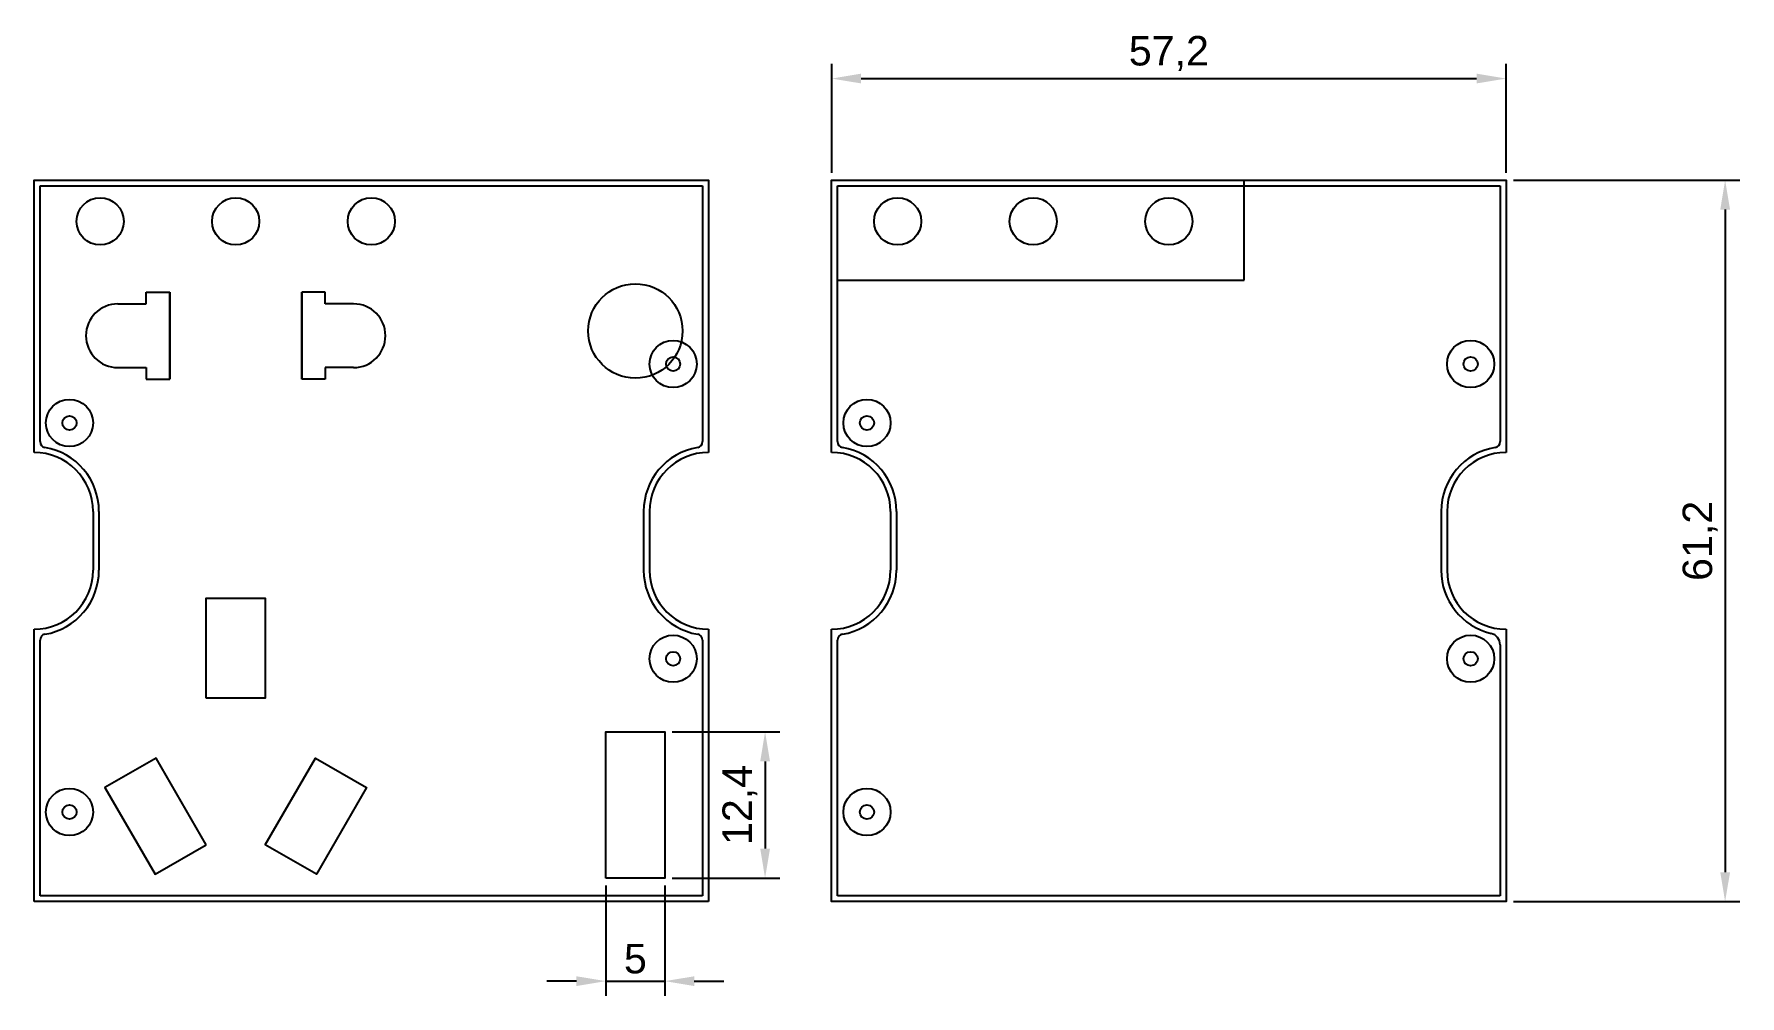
# Model space of a CAD drawing. Header units: millimetres. Extents: x 2016 to 2161, y 1510 to 1592.
import ezdxf

# ---------------------------------------------------------------- set-up
doc = ezdxf.new("R2010")
doc.units = ezdxf.units.MM
doc.styles.get("Standard").update_dxf_attribs({"font": 'arial.ttf'})
doc.dimstyles.new('ISO-25', dxfattribs={"dimtxt": 2.5, "dimasz": 2.5, "dimexe": 1.25, "dimexo": 0.625, "dimtad": 1, "dimtxsty": 'Standard', "dimcen": 2.5, "dimadec": 0, "dimazin": 0, "dimtfac": 1, "dimtmove": 0, "dimatfit": 3, "dimfxl": 1, "dimarcsym": 0})

# ---------------------------------------------------------------- blocks, each defined once
blk = doc.blocks.new('*D6')
at = {"color": 0, "lineweight": -2, "transparency": 16777216}
for p, q in [((2083.56, 1579.95), (2083.56, 1589.18)), ((2140.76, 1579.95), (2140.76, 1589.18)), ((2086.06, 1587.93), (2138.26, 1587.93))]:
    blk.add_line(p, q, dxfattribs=at)
at = {"color": 0, "transparency": 16777216}
for points in [[(2086.06, 1588.35), (2086.06, 1587.52), (2083.56, 1587.93)], [(2138.26, 1588.35), (2138.26, 1587.52), (2140.76, 1587.93)]]:
    blk.add_solid(points, dxfattribs=at)
at = {"layer": 'Defpoints', "color": 0, "transparency": 16777216}
for p in [(2140.76, 1587.93), (2083.56, 1579.32), (2140.76, 1579.32)]:
    blk.add_point(p, dxfattribs=at)
at = {"color": 0, "transparency": 16777216, "insert": (2112.16, 1590.06), "char_height": 2.5, "attachment_point": 5}
blk.add_mtext('57,2', dxfattribs=at)
blk = doc.blocks.new('*D7')
at = {"color": 0, "lineweight": -2, "transparency": 16777216}
for p, q in [((2141.38, 1579.32), (2160.59, 1579.32)), ((2159.34, 1576.82), (2159.34, 1520.62)), ((2141.38, 1518.12), (2160.59, 1518.12))]:
    blk.add_line(p, q, dxfattribs=at)
at = {"color": 0, "transparency": 16777216}
for points in [[(2158.93, 1576.82), (2159.76, 1576.82), (2159.34, 1579.32)], [(2158.93, 1520.62), (2159.76, 1520.62), (2159.34, 1518.12)]]:
    blk.add_solid(points, dxfattribs=at)
at = {"layer": 'Defpoints', "color": 0, "transparency": 16777216}
for p in [(2140.76, 1579.32), (2140.76, 1518.12), (2159.34, 1518.12)]:
    blk.add_point(p, dxfattribs=at)
at = {"color": 0, "transparency": 16777216, "insert": (2157.22, 1548.72), "char_height": 2.5, "attachment_point": 5, "rotation": 90}
blk.add_mtext('61,2', dxfattribs=at)
blk = doc.blocks.new('*D18')
at = {"color": 0, "lineweight": -2, "transparency": 16777216}
for p, q in [((2064.41, 1519.5), (2064.41, 1510.13)), ((2069.41, 1519.5), (2069.41, 1510.13)), ((2061.91, 1511.38), (2059.41, 1511.38)), ((2064.41, 1511.38), (2069.41, 1511.38)), ((2071.91, 1511.38), (2074.41, 1511.38))]:
    blk.add_line(p, q, dxfattribs=at)
at = {"color": 0, "transparency": 16777216}
for points in [[(2061.91, 1511.79), (2061.91, 1510.96), (2064.41, 1511.38)], [(2071.91, 1511.79), (2071.91, 1510.96), (2069.41, 1511.38)]]:
    blk.add_solid(points, dxfattribs=at)
at = {"layer": 'Defpoints', "color": 0, "transparency": 16777216}
for p in [(2064.41, 1520.12), (2069.41, 1520.12), (2069.41, 1511.38)]:
    blk.add_point(p, dxfattribs=at)
at = {"color": 0, "transparency": 16777216, "insert": (2066.91, 1513.27), "char_height": 2.5, "attachment_point": 5}
blk.add_mtext('5', dxfattribs=at)
blk = doc.blocks.new('*D19')
at = {"color": 0, "lineweight": -2, "transparency": 16777216}
for p, q in [((2070.04, 1532.52), (2079.16, 1532.52)), ((2077.91, 1530.02), (2077.91, 1522.62)), ((2070.04, 1520.12), (2079.16, 1520.12))]:
    blk.add_line(p, q, dxfattribs=at)
at = {"color": 0, "transparency": 16777216}
for points in [[(2077.5, 1530.02), (2078.33, 1530.02), (2077.91, 1532.52)], [(2077.5, 1522.62), (2078.33, 1522.62), (2077.91, 1520.12)]]:
    blk.add_solid(points, dxfattribs=at)
at = {"layer": 'Defpoints', "color": 0, "transparency": 16777216}
for p in [(2069.41, 1532.52), (2069.41, 1520.12), (2077.91, 1520.12)]:
    blk.add_point(p, dxfattribs=at)
at = {"color": 0, "transparency": 16777216, "insert": (2075.78, 1526.32), "char_height": 2.5, "attachment_point": 5, "rotation": 90}
blk.add_mtext('12,4', dxfattribs=at)

msp = doc.modelspace()

# ---------------------------------------------------------------- linework, layer by layer
at = {"color": 0}
for p, q in [((2015.912, 1579.322), (2073.112, 1579.322)), ((2020.912, 1551.222), (2020.912, 1546.222)), ((2068.112, 1551.222), (2068.112, 1546.222)), ((2015.912, 1518.122), (2015.912, 1541.222)), ((2073.112, 1541.222), (2073.112, 1518.122)), ((2073.112, 1518.122), (2015.912, 1518.122))]:
    msp.add_line(p, q, dxfattribs=at)
at = {"color": 1}
for p, q in [((2016.412, 1578.822), (2072.612, 1578.822)), ((2016.412, 1557.138), (2016.412, 1578.822)), ((2016.412, 1578.822), (2072.612, 1578.822)), ((2072.612, 1578.822), (2072.612, 1557.138)), ((2084.055, 1578.822), (2140.255, 1578.822)), ((2084.055, 1557.138), (2084.055, 1578.822)), ((2140.255, 1578.822), (2140.255, 1557.138)), ((2021.412, 1551.222), (2021.412, 1546.222)), ((2067.612, 1551.222), (2067.612, 1546.222)), ((2089.055, 1551.222), (2089.055, 1546.222)), ((2135.255, 1551.222), (2135.255, 1546.222)), ((2016.412, 1518.622), (2016.412, 1540.306)), ((2072.612, 1540.306), (2072.612, 1518.622)), ((2084.055, 1518.622), (2084.055, 1540.306)), ((2140.255, 1539.897), (2140.255, 1518.622)), ((2072.612, 1518.622), (2016.412, 1518.622)), ((2140.255, 1518.622), (2084.055, 1518.622))]:
    msp.add_line(p, q, dxfattribs=at)
for p, q in [((2083.555, 1579.322), (2140.755, 1579.322)), ((2084.055, 1578.822), (2140.255, 1578.822)), ((2118.555, 1570.822), (2118.555, 1579.322)), ((2084.055, 1570.822), (2118.555, 1570.822)), ((2088.555, 1551.222), (2088.555, 1546.222)), ((2135.755, 1551.222), (2135.755, 1546.222))]:
    msp.add_line(p, q)
at = {"color": 5}
for p, q in [((2025.412, 1568.822), (2025.412, 1569.822)), ((2025.412, 1569.822), (2027.412, 1569.822)), ((2027.412, 1569.822), (2027.412, 1562.422)), ((2027.412, 1562.422), (2027.412, 1569.822)), ((2040.612, 1569.822), (2038.612, 1569.822)), ((2038.612, 1569.822), (2038.612, 1562.422)), ((2038.612, 1562.422), (2038.612, 1569.822)), ((2040.612, 1568.822), (2040.612, 1569.822)), ((2023.012, 1568.822), (2025.412, 1568.822)), ((2043.012, 1568.822), (2040.612, 1568.822)), ((2023.012, 1563.422), (2025.412, 1563.422)), ((2025.412, 1563.422), (2025.412, 1562.422)), ((2043.012, 1563.422), (2040.612, 1563.422)), ((2040.612, 1563.422), (2040.612, 1562.422)), ((2025.412, 1562.422), (2027.412, 1562.422)), ((2040.612, 1562.422), (2038.612, 1562.422))]:
    msp.add_line(p, q, dxfattribs=at)
at = {"color": 0}
msp.add_lwpolyline([(2015.912, 1556.222), (2015.912, 1579.322), (2073.112, 1579.322), (2073.112, 1556.222)], dxfattribs=at)
for points in [[(2083.555, 1556.222), (2083.555, 1579.322), (2140.755, 1579.322), (2140.755, 1556.222)], [(2140.755, 1541.222), (2140.755, 1518.122), (2083.555, 1518.122), (2083.555, 1541.222)]]:
    msp.add_lwpolyline(points)
at = {"color": 5}
for points in [[(2030.512, 1535.372), (2030.512, 1543.872), (2035.512, 1543.872), (2035.512, 1535.372)], [(2064.412, 1520.122), (2064.412, 1532.522), (2069.412, 1532.522), (2069.412, 1520.122)], [(2030.502, 1522.941), (2026.252, 1530.302), (2021.922, 1527.802), (2026.172, 1520.441)], [(2035.522, 1522.941), (2039.772, 1530.302), (2044.102, 1527.802), (2039.852, 1520.441)]]:
    msp.add_lwpolyline(points, close=True, dxfattribs=at)
for centre, radius in [((2021.512, 1575.822), 2), ((2033.012, 1575.822), 2), ((2033.012, 1575.822), 2), ((2044.512, 1575.822), 2), ((2089.155, 1575.822), 2), ((2100.655, 1575.822), 2), ((2100.655, 1575.822), 2), ((2112.155, 1575.822), 2), ((2070.112, 1563.722), 2), ((2137.755, 1563.722), 2), ((2070.112, 1563.722), 0.6), ((2137.755, 1563.722), 0.6), ((2018.912, 1558.722), 2), ((2086.555, 1558.722), 2), ((2018.912, 1558.722), 0.6), ((2086.555, 1558.722), 0.6), ((2070.112, 1538.722), 2), ((2137.755, 1538.722), 2), ((2070.112, 1538.722), 0.6), ((2137.755, 1538.722), 0.6), ((2018.912, 1525.722), 2), ((2086.555, 1525.722), 2), ((2018.912, 1525.722), 0.6), ((2086.555, 1525.722), 0.6)]:
    msp.add_circle(centre, radius)
msp.add_circle((2066.912, 1566.522), 4, dxfattribs=at)
for centre, start, end in [((2023.012, 1566.122), 90, 270), ((2043.012, 1566.122), 270, 90)]:
    msp.add_arc(centre, 2.7, start, end, dxfattribs=at)
at = {"color": 1}
for centre, radius, start, end in [((2016.912, 1557.138), 0.5, 180, 260.40593), ((2072.112, 1557.138), 0.5, 279.59407, 0), ((2084.555, 1557.138), 0.5, 180, 260.40593), ((2139.755, 1557.138), 0.5, 279.59407, 0), ((2015.912, 1551.222), 5.5, 0, 80.40593), ((2073.112, 1551.222), 5.5, 99.59407, 180), ((2083.555, 1551.222), 5.5, 0, 80.40593), ((2140.755, 1551.222), 5.5, 99.59407, 180), ((2015.912, 1546.222), 5.5, 279.59407, 0), ((2073.112, 1546.222), 5.5, 180, 260.40593), ((2083.555, 1546.222), 5.5, 279.59407, 0), ((2140.755, 1546.222), 5.5, 180, 256.65764), ((2139.255, 1539.897), 1, 0, 76.65764), ((2016.912, 1540.306), 0.5, 99.59407, 180), ((2072.112, 1540.306), 0.5, 0, 80.40593), ((2084.555, 1540.306), 0.5, 99.59407, 180)]:
    msp.add_arc(centre, radius, start, end, dxfattribs=at)
at = {"color": 0}
for centre, start, end in [((2015.912, 1551.222), 0, 90), ((2073.112, 1551.222), 90, 180), ((2015.912, 1546.222), 270, 0), ((2073.112, 1546.222), 180, 270)]:
    msp.add_arc(centre, 5, start, end, dxfattribs=at)
for centre, start, end in [((2083.555, 1551.222), 0, 90), ((2140.755, 1551.222), 90, 180), ((2083.555, 1546.222), 270, 0), ((2140.755, 1546.222), 180, 270)]:
    msp.add_arc(centre, 5, start, end)

# ---------------------------------------------------------------- dimensions: what is measured, and where the dimension line sits
for base, p1, p2, picture, middle in [((2140.755, 1587.934), (2083.555, 1579.322), (2140.755, 1579.322), '*D6', (2112.155, 1590.062)), ((2069.412, 1511.377), (2064.412, 1520.122), (2069.412, 1520.122), '*D18', (2066.912, 1513.273))]:
    dim = msp.add_linear_dim(base=base, p1=p1, p2=p2, dimstyle='ISO-25')
    dim.commit()
    dim.dimension.update_dxf_attribs({"geometry": picture, "text_midpoint": middle})
for base, p1, p2, picture, middle in [((2159.343, 1518.122), (2140.755, 1579.322), (2140.755, 1518.122), '*D7', (2157.215, 1548.722)), ((2077.912, 1520.122), (2069.412, 1532.522), (2069.412, 1520.122), '*D19', (2075.785, 1526.322))]:
    dim = msp.add_linear_dim(base=base, p1=p1, p2=p2, angle=90, dimstyle='ISO-25')
    dim.commit()
    dim.dimension.update_dxf_attribs({"geometry": picture, "text_midpoint": middle})

doc.saveas('drawing.dxf')
